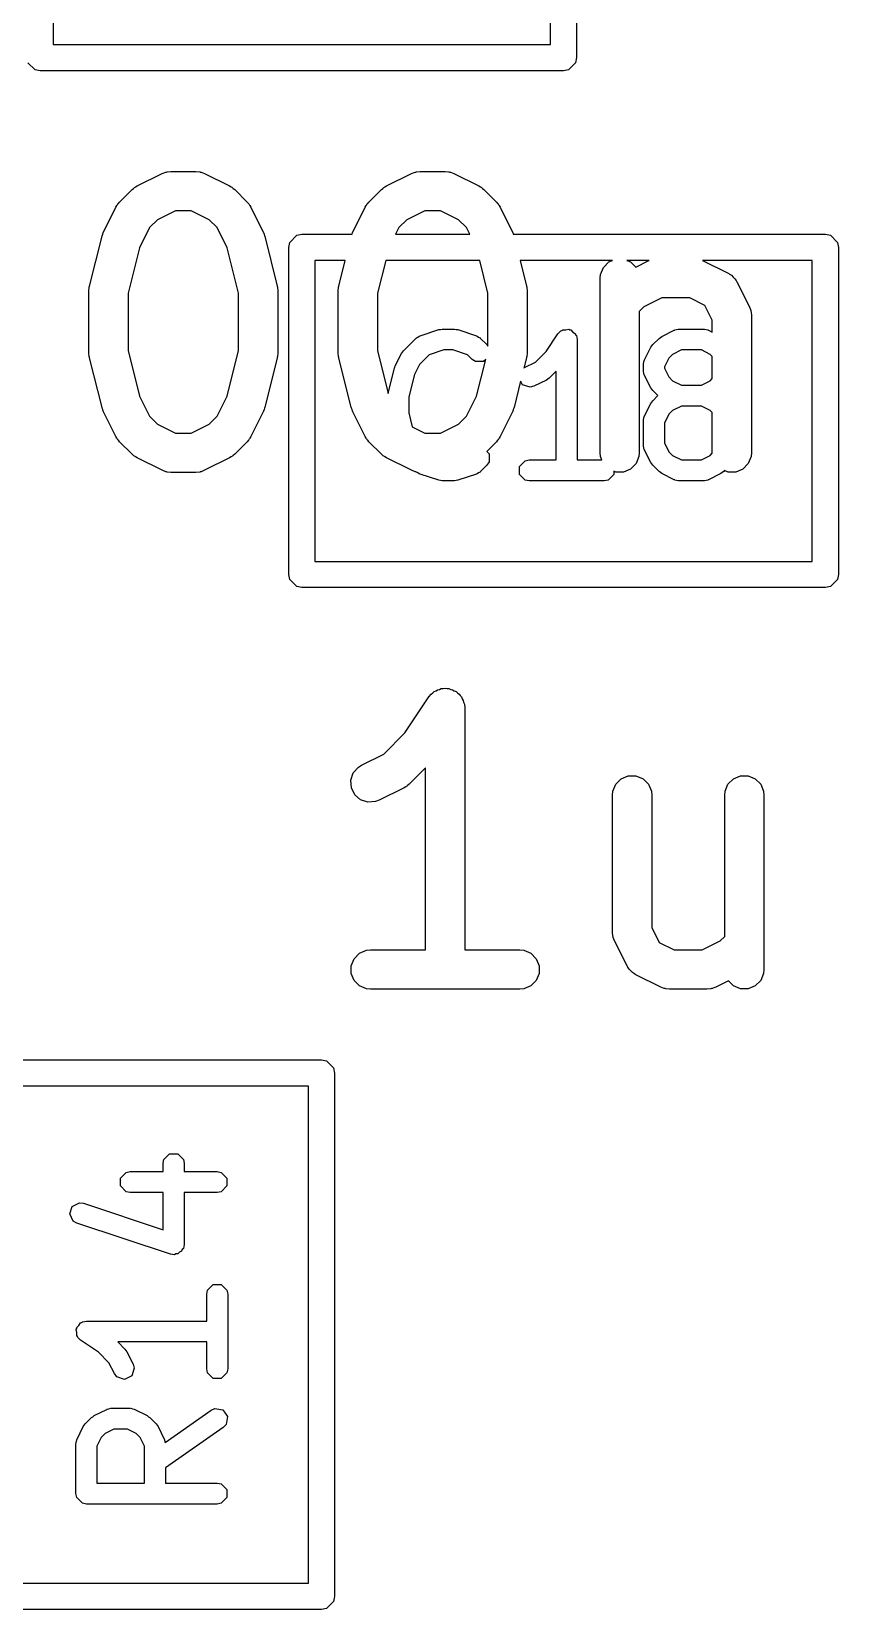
# Model space of a CAD drawing. Header units: inches. Extents: x 1.92 to 4.46, y -4.34 to -2.08.
# Drawn here: x 2.8727 to 2.9941, y -3.5465 to -3.3091 of the extents above; entities that cross this region are included whole.
import ezdxf

# ---------------------------------------------------------------- set-up
doc = ezdxf.new("R2010")
doc.units = ezdxf.units.IN
doc.header["$MEASUREMENT"] = 0
doc.layers.add('BLACK', color=250, linetype='CONTINUOUS')

msp = doc.modelspace()

# ---------------------------------------------------------------- linework, layer by layer
at = {"layer": 'BLACK', "linetype": 'CONTINUOUS'}
for p, q in [((2.87598, -3.29665), (2.87598, -3.31102)), ((2.95079, -3.31102), (2.95079, -3.29665)), ((2.95472, -3.29645), (2.95472, -3.31299)), ((2.87598, -3.31102), (2.95079, -3.31102)), ((2.87326, -3.31481), (2.8722, -3.31375)), ((2.95457, -3.31375), (2.95351, -3.31481)), ((2.95472, -3.31299), (2.95457, -3.31375)), ((2.87402, -3.31496), (2.87326, -3.31481)), ((2.95276, -3.31496), (2.87402, -3.31496)), ((2.95351, -3.31481), (2.95276, -3.31496)), ((2.88863, -3.3323), (2.89238, -3.33042)), ((2.89238, -3.33042), (2.89292, -3.33022)), ((2.89292, -3.33022), (2.89303, -3.33021)), ((2.89303, -3.33021), (2.89312, -3.33017)), ((2.89312, -3.33017), (2.8937, -3.33011)), ((2.8937, -3.33011), (2.89745, -3.33011)), ((2.89745, -3.33011), (2.89803, -3.33017)), ((2.89803, -3.33017), (2.89812, -3.33021)), ((2.89812, -3.33021), (2.89823, -3.33022)), ((2.89823, -3.33022), (2.89877, -3.33042)), ((2.89877, -3.33042), (2.90252, -3.3323)), ((2.92613, -3.3323), (2.92988, -3.33042)), ((2.92988, -3.33042), (2.93042, -3.33022)), ((2.93042, -3.33022), (2.93052, -3.33021)), ((2.93052, -3.33021), (2.93062, -3.33017)), ((2.93062, -3.33017), (2.9312, -3.33011)), ((2.9312, -3.33011), (2.93495, -3.33011)), ((2.93495, -3.33011), (2.93552, -3.33017)), ((2.93552, -3.33017), (2.93562, -3.33021)), ((2.93562, -3.33021), (2.93573, -3.33022)), ((2.93573, -3.33022), (2.93627, -3.33042)), ((2.93627, -3.33042), (2.94002, -3.3323)), ((2.88599, -3.33473), (2.88786, -3.33285)), ((2.88786, -3.33285), (2.88809, -3.33266)), ((2.88809, -3.33266), (2.88814, -3.33261)), ((2.88814, -3.33261), (2.88823, -3.33255)), ((2.88823, -3.33255), (2.88831, -3.33248)), ((2.88831, -3.33248), (2.88838, -3.33245)), ((2.88838, -3.33245), (2.88863, -3.3323)), ((2.90252, -3.3323), (2.90277, -3.33245)), ((2.90277, -3.33245), (2.90284, -3.33248)), ((2.90284, -3.33248), (2.90292, -3.33255)), ((2.90292, -3.33255), (2.90301, -3.33261)), ((2.90301, -3.33261), (2.90306, -3.33266)), ((2.90306, -3.33266), (2.90329, -3.33285)), ((2.90329, -3.33285), (2.90516, -3.33473)), ((2.92348, -3.33473), (2.92536, -3.33285)), ((2.92536, -3.33285), (2.92558, -3.33266)), ((2.92558, -3.33266), (2.92564, -3.33261)), ((2.92564, -3.33261), (2.92573, -3.33255)), ((2.92573, -3.33255), (2.92581, -3.33248)), ((2.92581, -3.33248), (2.92588, -3.33245)), ((2.92588, -3.33245), (2.92613, -3.3323)), ((2.94002, -3.3323), (2.94026, -3.33245)), ((2.94026, -3.33245), (2.94034, -3.33248)), ((2.94034, -3.33248), (2.94042, -3.33255)), ((2.94042, -3.33255), (2.94051, -3.33261)), ((2.94051, -3.33261), (2.94056, -3.33266)), ((2.94056, -3.33266), (2.94078, -3.33285)), ((2.94078, -3.33285), (2.94266, -3.33473)), ((2.88544, -3.33549), (2.88559, -3.33524)), ((2.88559, -3.33524), (2.88562, -3.33517)), ((2.88562, -3.33517), (2.88569, -3.33509)), ((2.88569, -3.33509), (2.88574, -3.335)), ((2.88574, -3.335), (2.8858, -3.33495)), ((2.8858, -3.33495), (2.88599, -3.33473)), ((2.90516, -3.33473), (2.90535, -3.33495)), ((2.90535, -3.33495), (2.90541, -3.335)), ((2.90541, -3.335), (2.90546, -3.33509)), ((2.90546, -3.33509), (2.90553, -3.33517)), ((2.90553, -3.33517), (2.90556, -3.33524)), ((2.90556, -3.33524), (2.90572, -3.33549)), ((2.92293, -3.33549), (2.92309, -3.33524)), ((2.92309, -3.33524), (2.92312, -3.33517)), ((2.92312, -3.33517), (2.92318, -3.33509)), ((2.92318, -3.33509), (2.92324, -3.335)), ((2.92324, -3.335), (2.9233, -3.33495)), ((2.9233, -3.33495), (2.92348, -3.33473)), ((2.94266, -3.33473), (2.94284, -3.33495)), ((2.94284, -3.33495), (2.9429, -3.335)), ((2.9429, -3.335), (2.94296, -3.33509)), ((2.94296, -3.33509), (2.94303, -3.33517)), ((2.94303, -3.33517), (2.94305, -3.33524)), ((2.94305, -3.33524), (2.94321, -3.33549)), ((2.88356, -3.33924), (2.88544, -3.33549)), ((2.8917, -3.33737), (2.8905, -3.33856)), ((2.8944, -3.33602), (2.8917, -3.33737)), ((2.89675, -3.33602), (2.8944, -3.33602)), ((2.89945, -3.33737), (2.89675, -3.33602)), ((2.90065, -3.33856), (2.89945, -3.33737)), ((2.90572, -3.33549), (2.90759, -3.33924)), ((2.92106, -3.33924), (2.92293, -3.33549)), ((2.9292, -3.33737), (2.928, -3.33856)), ((2.93189, -3.33602), (2.9292, -3.33737)), ((2.93425, -3.33602), (2.93189, -3.33602)), ((2.93695, -3.33737), (2.93425, -3.33602)), ((2.93814, -3.33856), (2.93695, -3.33737)), ((2.94321, -3.33549), (2.94509, -3.33924)), ((2.88146, -3.34735), (2.88334, -3.33985)), ((2.88334, -3.33985), (2.88335, -3.3398)), ((2.88335, -3.33978), (2.88345, -3.33954)), ((2.88335, -3.3398), (2.88335, -3.33978)), ((2.88345, -3.33954), (2.88353, -3.3393)), ((2.88353, -3.3393), (2.88354, -3.33928)), ((2.88354, -3.33928), (2.88356, -3.33924)), ((2.8905, -3.33856), (2.88899, -3.34159)), ((2.90216, -3.34159), (2.90065, -3.33856)), ((2.90759, -3.33924), (2.90761, -3.33928)), ((2.90761, -3.33928), (2.90762, -3.3393)), ((2.90762, -3.3393), (2.90771, -3.33954)), ((2.90771, -3.33954), (2.9078, -3.33978)), ((2.9078, -3.33978), (2.9078, -3.3398)), ((2.9078, -3.3398), (2.90781, -3.33985)), ((2.90781, -3.33985), (2.90969, -3.34735)), ((2.91157, -3.34078), (2.91263, -3.33972)), ((2.91263, -3.33972), (2.91339, -3.33957)), ((2.91339, -3.33957), (2.92093, -3.33957)), ((2.92093, -3.33957), (2.92094, -3.33954)), ((2.92094, -3.33954), (2.92103, -3.3393)), ((2.92103, -3.3393), (2.92104, -3.33928)), ((2.92104, -3.33928), (2.92106, -3.33924)), ((2.928, -3.33856), (2.9275, -3.33957)), ((2.9275, -3.33957), (2.93865, -3.33957)), ((2.93865, -3.33957), (2.93814, -3.33856)), ((2.94509, -3.33924), (2.9451, -3.33928)), ((2.9451, -3.33928), (2.94511, -3.3393)), ((2.94511, -3.3393), (2.9452, -3.33954)), ((2.9452, -3.33954), (2.94521, -3.33957)), ((2.94521, -3.33957), (2.99213, -3.33957)), ((2.99213, -3.33957), (2.99288, -3.33972)), ((2.99288, -3.33972), (2.99394, -3.34078)), ((2.88899, -3.34159), (2.88728, -3.34843)), ((2.90387, -3.34843), (2.90216, -3.34159)), ((2.91142, -3.34154), (2.91157, -3.34078)), ((2.91142, -3.39075), (2.91142, -3.34154)), ((2.99394, -3.34078), (2.99409, -3.34154)), ((2.99409, -3.34154), (2.99409, -3.39075)), ((2.91992, -3.3435), (2.91535, -3.3435)), ((2.91535, -3.3435), (2.91535, -3.38878)), ((2.91896, -3.34735), (2.91992, -3.3435)), ((2.92601, -3.3435), (2.92478, -3.34843)), ((2.94014, -3.3435), (2.92601, -3.3435)), ((2.94137, -3.34843), (2.94014, -3.3435)), ((2.94622, -3.3435), (2.94718, -3.34735)), ((2.9601, -3.3435), (2.94622, -3.3435)), ((2.9583, -3.34561), (2.95874, -3.34455)), ((2.95874, -3.34455), (2.95955, -3.34373)), ((2.95955, -3.34373), (2.9601, -3.3435)), ((2.96228, -3.3435), (2.96283, -3.34373)), ((2.96561, -3.3435), (2.96228, -3.3435)), ((2.96283, -3.34373), (2.9636, -3.3445)), ((2.9636, -3.3445), (2.9655, -3.34355)), ((2.9655, -3.34355), (2.96561, -3.3435)), ((2.97365, -3.3435), (2.97376, -3.34355)), ((2.99016, -3.3435), (2.97365, -3.3435)), ((2.97376, -3.34355), (2.97751, -3.34542)), ((2.99016, -3.38878), (2.99016, -3.3435)), ((2.95824, -3.34619), (2.9583, -3.34561)), ((2.95824, -3.37243), (2.95824, -3.34619)), ((2.97751, -3.34542), (2.97761, -3.34548)), ((2.97761, -3.34548), (2.97765, -3.3455)), ((2.97765, -3.3455), (2.97771, -3.34555)), ((2.97771, -3.34555), (2.978, -3.34573)), ((2.978, -3.34573), (2.97824, -3.34601)), ((2.97824, -3.34601), (2.97852, -3.34625)), ((2.97852, -3.34625), (2.97871, -3.34654)), ((2.97871, -3.34654), (2.97876, -3.3466)), ((2.97876, -3.3466), (2.97877, -3.34664)), ((2.97877, -3.34664), (2.97883, -3.34674)), ((2.97883, -3.34674), (2.98071, -3.35049)), ((2.88137, -3.34806), (2.88138, -3.34796)), ((2.88137, -3.35744), (2.88137, -3.34806)), ((2.88138, -3.34792), (2.88141, -3.3477)), ((2.88138, -3.34796), (2.88138, -3.34792)), ((2.88141, -3.3477), (2.88143, -3.34749)), ((2.88143, -3.34749), (2.88145, -3.34745)), ((2.88145, -3.34745), (2.88146, -3.34735)), ((2.88728, -3.34843), (2.88728, -3.35707)), ((2.90387, -3.35707), (2.90387, -3.34843)), ((2.90969, -3.34735), (2.9097, -3.34745)), ((2.9097, -3.34745), (2.90972, -3.34749)), ((2.90972, -3.34749), (2.90974, -3.3477)), ((2.90974, -3.3477), (2.90977, -3.34792)), ((2.90977, -3.34792), (2.90977, -3.34796)), ((2.90977, -3.34796), (2.90978, -3.34806)), ((2.90978, -3.34806), (2.90978, -3.35744)), ((2.91887, -3.34792), (2.9189, -3.3477)), ((2.91888, -3.34796), (2.91887, -3.34792)), ((2.91887, -3.34806), (2.91888, -3.34796)), ((2.91887, -3.35744), (2.91887, -3.34806)), ((2.9189, -3.3477), (2.91893, -3.34749)), ((2.91893, -3.34749), (2.91894, -3.34745)), ((2.91894, -3.34745), (2.91896, -3.34735)), ((2.92478, -3.34843), (2.92478, -3.35707)), ((2.94137, -3.35639), (2.94137, -3.34843)), ((2.94718, -3.34735), (2.9472, -3.34745)), ((2.9472, -3.34745), (2.94722, -3.34749)), ((2.94722, -3.34749), (2.94724, -3.3477)), ((2.94724, -3.3477), (2.94727, -3.34792)), ((2.94727, -3.34792), (2.94726, -3.34796)), ((2.94726, -3.34796), (2.94727, -3.34806)), ((2.94727, -3.34806), (2.94727, -3.35744)), ((2.96751, -3.34914), (2.96482, -3.35049)), ((2.97174, -3.34914), (2.96751, -3.34914)), ((2.97399, -3.35026), (2.97174, -3.34914)), ((2.96482, -3.35049), (2.96415, -3.35116)), ((2.96415, -3.35116), (2.96415, -3.37243)), ((2.97511, -3.35251), (2.97399, -3.35026)), ((2.98071, -3.35049), (2.98091, -3.35103)), ((2.98091, -3.35103), (2.98092, -3.35114)), ((2.98092, -3.35114), (2.98096, -3.35124)), ((2.98096, -3.35124), (2.98102, -3.35181)), ((2.98102, -3.35181), (2.98102, -3.37243)), ((2.93117, -3.35484), (2.93398, -3.35391)), ((2.93398, -3.35391), (2.93423, -3.35387)), ((2.93423, -3.35387), (2.93448, -3.35382)), ((2.93448, -3.35382), (2.93635, -3.35382)), ((2.93635, -3.35382), (2.9366, -3.35387)), ((2.9366, -3.35387), (2.93685, -3.35391)), ((2.93685, -3.35391), (2.93966, -3.35484)), ((2.95191, -3.35453), (2.95235, -3.35409)), ((2.95235, -3.35409), (2.95251, -3.35406)), ((2.95251, -3.35406), (2.95262, -3.35394)), ((2.95262, -3.35394), (2.95308, -3.35394)), ((2.95308, -3.35394), (2.95353, -3.35385)), ((2.95353, -3.35385), (2.95367, -3.35394)), ((2.95367, -3.35394), (2.95383, -3.35394)), ((2.95383, -3.35394), (2.95415, -3.35427)), ((2.95415, -3.35427), (2.95453, -3.35452)), ((2.96752, -3.35493), (2.96939, -3.35399)), ((2.96939, -3.35399), (2.96947, -3.35397)), ((2.96947, -3.35397), (2.96949, -3.35394)), ((2.96949, -3.35394), (2.96974, -3.3539)), ((2.96974, -3.3539), (2.96999, -3.35383)), ((2.96999, -3.35383), (2.97002, -3.35384)), ((2.97002, -3.35384), (2.9701, -3.35382)), ((2.9701, -3.35382), (2.97385, -3.35382)), ((2.97385, -3.35382), (2.97392, -3.35384)), ((2.97392, -3.35384), (2.97396, -3.35383)), ((2.97396, -3.35383), (2.9742, -3.3539)), ((2.9742, -3.3539), (2.97445, -3.35394)), ((2.97445, -3.35394), (2.97448, -3.35397)), ((2.97448, -3.35397), (2.97455, -3.35399)), ((2.97455, -3.35399), (2.97511, -3.35427)), ((2.97511, -3.35427), (2.97511, -3.35251)), ((2.92868, -3.3571), (2.93055, -3.35522)), ((2.93055, -3.35522), (2.93062, -3.35518)), ((2.93062, -3.35518), (2.93063, -3.35515)), ((2.93063, -3.35515), (2.93085, -3.35502)), ((2.93085, -3.35502), (2.93106, -3.35488)), ((2.93106, -3.35488), (2.9311, -3.35488)), ((2.9311, -3.35488), (2.93117, -3.35484)), ((2.93966, -3.35484), (2.93973, -3.35488)), ((2.93973, -3.35488), (2.93977, -3.35488)), ((2.93977, -3.35488), (2.93998, -3.35502)), ((2.93998, -3.35502), (2.9402, -3.35515)), ((2.9402, -3.35515), (2.94021, -3.35518)), ((2.94021, -3.35518), (2.94028, -3.35522)), ((2.94028, -3.35522), (2.94121, -3.35616)), ((2.94121, -3.35616), (2.94137, -3.35639)), ((2.95013, -3.35721), (2.95191, -3.35453)), ((2.95453, -3.35452), (2.95456, -3.35468)), ((2.95456, -3.35468), (2.95468, -3.3548)), ((2.95468, -3.3548), (2.9548, -3.3554)), ((2.9548, -3.3554), (2.9548, -3.37351)), ((2.96494, -3.35844), (2.96588, -3.35657)), ((2.96588, -3.35657), (2.96603, -3.35637)), ((2.96603, -3.35637), (2.96617, -3.35616)), ((2.96617, -3.35616), (2.96711, -3.35522)), ((2.96711, -3.35522), (2.96732, -3.35508)), ((2.96732, -3.35508), (2.96752, -3.35493)), ((2.88138, -3.35754), (2.88137, -3.35744)), ((2.88138, -3.35758), (2.88138, -3.35754)), ((2.88141, -3.35779), (2.88138, -3.35758)), ((2.88143, -3.35801), (2.88141, -3.35779)), ((2.88145, -3.35805), (2.88143, -3.35801)), ((2.88146, -3.35815), (2.88145, -3.35805)), ((2.88334, -3.36565), (2.88146, -3.35815)), ((2.88728, -3.35707), (2.88899, -3.3639)), ((2.90216, -3.3639), (2.90387, -3.35707)), ((2.90969, -3.35815), (2.90781, -3.36565)), ((2.9097, -3.35805), (2.90969, -3.35815)), ((2.90972, -3.35801), (2.9097, -3.35805)), ((2.90974, -3.35779), (2.90972, -3.35801)), ((2.90977, -3.35758), (2.90974, -3.35779)), ((2.90978, -3.35744), (2.90977, -3.35754)), ((2.90977, -3.35754), (2.90977, -3.35758)), ((2.91888, -3.35754), (2.91887, -3.35744)), ((2.91887, -3.35758), (2.91888, -3.35754)), ((2.9189, -3.35779), (2.91887, -3.35758)), ((2.91893, -3.35801), (2.9189, -3.35779)), ((2.91894, -3.35805), (2.91893, -3.35801)), ((2.91896, -3.35815), (2.91894, -3.35805)), ((2.92083, -3.36565), (2.91896, -3.35815)), ((2.92478, -3.35707), (2.92638, -3.36351)), ((2.92744, -3.35938), (2.92838, -3.35751)), ((2.92838, -3.35751), (2.92854, -3.35731)), ((2.92854, -3.35731), (2.92868, -3.3571)), ((2.93252, -3.35771), (2.93108, -3.35914)), ((2.93473, -3.35697), (2.93252, -3.35771)), ((2.9361, -3.35697), (2.93473, -3.35697)), ((2.93831, -3.35771), (2.9361, -3.35697)), ((2.93899, -3.35839), (2.93831, -3.35771)), ((2.9395, -3.35873), (2.93899, -3.35839)), ((2.9407, -3.35873), (2.9395, -3.35873)), ((2.93966, -3.3639), (2.94104, -3.3584)), ((2.94104, -3.3584), (2.9407, -3.35873)), ((2.94718, -3.35815), (2.9468, -3.35969)), ((2.9469, -3.35962), (2.94854, -3.35879)), ((2.9472, -3.35805), (2.94718, -3.35815)), ((2.94722, -3.35801), (2.9472, -3.35805)), ((2.94724, -3.35779), (2.94722, -3.35801)), ((2.94727, -3.35758), (2.94724, -3.35779)), ((2.94727, -3.35744), (2.94726, -3.35754)), ((2.94726, -3.35754), (2.94727, -3.35758)), ((2.94854, -3.35879), (2.95013, -3.35721)), ((2.96477, -3.35915), (2.96479, -3.35907)), ((2.96478, -3.35904), (2.96484, -3.35879)), ((2.96479, -3.35907), (2.96478, -3.35904)), ((2.96484, -3.35879), (2.96489, -3.35855)), ((2.96489, -3.35855), (2.96492, -3.35852)), ((2.96492, -3.35852), (2.96494, -3.35844)), ((2.96858, -3.35821), (2.96792, -3.35952)), ((2.96916, -3.35763), (2.96858, -3.35821)), ((2.97047, -3.35697), (2.96916, -3.35763)), ((2.97348, -3.35697), (2.97047, -3.35697)), ((2.97479, -3.35763), (2.97348, -3.35697)), ((2.97511, -3.35795), (2.97479, -3.35763)), ((2.97511, -3.36128), (2.97511, -3.35795)), ((2.92639, -3.36345), (2.92732, -3.3597)), ((2.92732, -3.3597), (2.9274, -3.35955)), ((2.9274, -3.35955), (2.92744, -3.35938)), ((2.93034, -3.36064), (2.92949, -3.36403)), ((2.93108, -3.35914), (2.93034, -3.36064)), ((2.9468, -3.35969), (2.9469, -3.35962)), ((2.95038, -3.36134), (2.95018, -3.3615)), ((2.95059, -3.3612), (2.95038, -3.36134)), ((2.95165, -3.36014), (2.95059, -3.3612)), ((2.95165, -3.37351), (2.95165, -3.36014)), ((2.96477, -3.36009), (2.96477, -3.35915)), ((2.96479, -3.36016), (2.96477, -3.36009)), ((2.96478, -3.3602), (2.96479, -3.36016)), ((2.96484, -3.36044), (2.96478, -3.3602)), ((2.96489, -3.36069), (2.96484, -3.36044)), ((2.96492, -3.36071), (2.96489, -3.36069)), ((2.96494, -3.36079), (2.96492, -3.36071)), ((2.96588, -3.36267), (2.96494, -3.36079)), ((2.96792, -3.35952), (2.96792, -3.35971)), ((2.96792, -3.35971), (2.96858, -3.36103)), ((2.96858, -3.36103), (2.96916, -3.3616)), ((2.97479, -3.3616), (2.97511, -3.36128)), ((2.92638, -3.36351), (2.92639, -3.36345)), ((2.9463, -3.36168), (2.94531, -3.36565)), ((2.94657, -3.36221), (2.9463, -3.36168)), ((2.94771, -3.36259), (2.94657, -3.36221)), ((2.9483, -3.36243), (2.94771, -3.36259)), ((2.95018, -3.3615), (2.9483, -3.36243)), ((2.96603, -3.36286), (2.96588, -3.36267)), ((2.96617, -3.36307), (2.96603, -3.36286)), ((2.96693, -3.36384), (2.96617, -3.36307)), ((2.96916, -3.3616), (2.97047, -3.36226)), ((2.97047, -3.36226), (2.97348, -3.36226)), ((2.97348, -3.36226), (2.97479, -3.3616)), ((2.88335, -3.36569), (2.88334, -3.36565)), ((2.88335, -3.36571), (2.88335, -3.36569)), ((2.88345, -3.36595), (2.88335, -3.36571)), ((2.88353, -3.3662), (2.88345, -3.36595)), ((2.88354, -3.36621), (2.88353, -3.3662)), ((2.88899, -3.3639), (2.8905, -3.36694)), ((2.90065, -3.36694), (2.90216, -3.3639)), ((2.90762, -3.3662), (2.90761, -3.36621)), ((2.90771, -3.36595), (2.90762, -3.3662)), ((2.9078, -3.36571), (2.90771, -3.36595)), ((2.90781, -3.36565), (2.9078, -3.36569)), ((2.9078, -3.36569), (2.9078, -3.36571)), ((2.92085, -3.36569), (2.92083, -3.36565)), ((2.92085, -3.36571), (2.92085, -3.36569)), ((2.92094, -3.36595), (2.92085, -3.36571)), ((2.92103, -3.3662), (2.92094, -3.36595)), ((2.92104, -3.36621), (2.92103, -3.3662)), ((2.92949, -3.36403), (2.92949, -3.36645)), ((2.93814, -3.36694), (2.93966, -3.3639)), ((2.94511, -3.3662), (2.9451, -3.36621)), ((2.9452, -3.36595), (2.94511, -3.3662)), ((2.94529, -3.36571), (2.9452, -3.36595)), ((2.94531, -3.36565), (2.94529, -3.36569)), ((2.94529, -3.36569), (2.94529, -3.36571)), ((2.96494, -3.36688), (2.96588, -3.36501)), ((2.96588, -3.36501), (2.96603, -3.36481)), ((2.96603, -3.36481), (2.96617, -3.3646)), ((2.96617, -3.3646), (2.96693, -3.36384)), ((2.96916, -3.36607), (2.96858, -3.36664)), ((2.97047, -3.36541), (2.96916, -3.36607)), ((2.97348, -3.36541), (2.97047, -3.36541)), ((2.97479, -3.36607), (2.97348, -3.36541)), ((2.97511, -3.36639), (2.97479, -3.36607)), ((2.88356, -3.36626), (2.88354, -3.36621)), ((2.88544, -3.37), (2.88356, -3.36626)), ((2.8905, -3.36694), (2.8917, -3.36813)), ((2.8917, -3.36813), (2.8944, -3.36948)), ((2.89675, -3.36948), (2.89945, -3.36813)), ((2.89945, -3.36813), (2.90065, -3.36694)), ((2.90759, -3.36626), (2.90572, -3.37)), ((2.90761, -3.36621), (2.90759, -3.36626)), ((2.92106, -3.36626), (2.92104, -3.36621)), ((2.92293, -3.37), (2.92106, -3.36626)), ((2.92949, -3.36645), (2.93001, -3.36854)), ((2.93001, -3.36854), (2.93189, -3.36948)), ((2.93425, -3.36948), (2.93695, -3.36813)), ((2.93695, -3.36813), (2.93814, -3.36694)), ((2.94509, -3.36626), (2.94321, -3.37)), ((2.9451, -3.36621), (2.94509, -3.36626)), ((2.96477, -3.36759), (2.96479, -3.36751)), ((2.96477, -3.37134), (2.96477, -3.36759)), ((2.96478, -3.36747), (2.96484, -3.36723)), ((2.96479, -3.36751), (2.96478, -3.36747)), ((2.96484, -3.36723), (2.96489, -3.36698)), ((2.96489, -3.36698), (2.96492, -3.36696)), ((2.96492, -3.36696), (2.96494, -3.36688)), ((2.96858, -3.36664), (2.96792, -3.36796)), ((2.96792, -3.36796), (2.96792, -3.37096)), ((2.97511, -3.37243), (2.97511, -3.36639)), ((2.88559, -3.37025), (2.88544, -3.37)), ((2.88562, -3.37032), (2.88559, -3.37025)), ((2.88569, -3.37041), (2.88562, -3.37032)), ((2.88574, -3.37049), (2.88569, -3.37041)), ((2.8858, -3.37055), (2.88574, -3.37049)), ((2.88599, -3.37077), (2.8858, -3.37055)), ((2.88786, -3.37265), (2.88599, -3.37077)), ((2.8944, -3.36948), (2.89675, -3.36948)), ((2.90516, -3.37077), (2.90329, -3.37265)), ((2.90535, -3.37055), (2.90516, -3.37077)), ((2.90541, -3.37049), (2.90535, -3.37055)), ((2.90546, -3.37041), (2.90541, -3.37049)), ((2.90553, -3.37032), (2.90546, -3.37041)), ((2.90556, -3.37025), (2.90553, -3.37032)), ((2.90572, -3.37), (2.90556, -3.37025)), ((2.92309, -3.37025), (2.92293, -3.37)), ((2.92312, -3.37032), (2.92309, -3.37025)), ((2.92318, -3.37041), (2.92312, -3.37032)), ((2.92324, -3.37049), (2.92318, -3.37041)), ((2.9233, -3.37055), (2.92324, -3.37049)), ((2.92348, -3.37077), (2.9233, -3.37055)), ((2.92536, -3.37265), (2.92348, -3.37077)), ((2.93189, -3.36948), (2.93425, -3.36948)), ((2.94266, -3.37077), (2.94119, -3.37224)), ((2.94284, -3.37055), (2.94266, -3.37077)), ((2.9429, -3.37049), (2.94284, -3.37055)), ((2.94296, -3.37041), (2.9429, -3.37049)), ((2.94303, -3.37032), (2.94296, -3.37041)), ((2.94305, -3.37025), (2.94303, -3.37032)), ((2.94321, -3.37), (2.94305, -3.37025)), ((2.88809, -3.37283), (2.88786, -3.37265)), ((2.88814, -3.37289), (2.88809, -3.37283)), ((2.88823, -3.37295), (2.88814, -3.37289)), ((2.88831, -3.37301), (2.88823, -3.37295)), ((2.88838, -3.37304), (2.88831, -3.37301)), ((2.88863, -3.3732), (2.88838, -3.37304)), ((2.89238, -3.37507), (2.88863, -3.3732)), ((2.90252, -3.3732), (2.89877, -3.37507)), ((2.90277, -3.37304), (2.90252, -3.3732)), ((2.90284, -3.37301), (2.90277, -3.37304)), ((2.90292, -3.37295), (2.90284, -3.37301)), ((2.90301, -3.37289), (2.90292, -3.37295)), ((2.90306, -3.37283), (2.90301, -3.37289)), ((2.90329, -3.37265), (2.90306, -3.37283)), ((2.92558, -3.37283), (2.92536, -3.37265)), ((2.92564, -3.37289), (2.92558, -3.37283)), ((2.92573, -3.37295), (2.92564, -3.37289)), ((2.92581, -3.37301), (2.92573, -3.37295)), ((2.92588, -3.37304), (2.92581, -3.37301)), ((2.92613, -3.3732), (2.92588, -3.37304)), ((2.92988, -3.37507), (2.92613, -3.3732)), ((2.94119, -3.37224), (2.94156, -3.37261)), ((2.94156, -3.37261), (2.94156, -3.37381)), ((2.9583, -3.37301), (2.95824, -3.37243)), ((2.9585, -3.37351), (2.9583, -3.37301)), ((2.96409, -3.37301), (2.96365, -3.37407)), ((2.96415, -3.37243), (2.96409, -3.37301)), ((2.96479, -3.37141), (2.96477, -3.37134)), ((2.96478, -3.37145), (2.96479, -3.37141)), ((2.96484, -3.37169), (2.96478, -3.37145)), ((2.96489, -3.37194), (2.96484, -3.37169)), ((2.96492, -3.37196), (2.96489, -3.37194)), ((2.96494, -3.37204), (2.96492, -3.37196)), ((2.96588, -3.37391), (2.96494, -3.37204)), ((2.96792, -3.37096), (2.96858, -3.37228)), ((2.96858, -3.37228), (2.96916, -3.37285)), ((2.96916, -3.37285), (2.97047, -3.37351)), ((2.97348, -3.37351), (2.97479, -3.37285)), ((2.97479, -3.37285), (2.97512, -3.37252)), ((2.97512, -3.37252), (2.97511, -3.37243)), ((2.98096, -3.37301), (2.98052, -3.37407)), ((2.98102, -3.37243), (2.98096, -3.37301)), ((2.89292, -3.37528), (2.89238, -3.37507)), ((2.89303, -3.37529), (2.89292, -3.37528)), ((2.89312, -3.37533), (2.89303, -3.37529)), ((2.8937, -3.37539), (2.89312, -3.37533)), ((2.89745, -3.37539), (2.8937, -3.37539)), ((2.89803, -3.37533), (2.89745, -3.37539)), ((2.89812, -3.37529), (2.89803, -3.37533)), ((2.89823, -3.37528), (2.89812, -3.37529)), ((2.89877, -3.37507), (2.89823, -3.37528)), ((2.93042, -3.37528), (2.92988, -3.37507)), ((2.93052, -3.37529), (2.93042, -3.37528)), ((2.93062, -3.37533), (2.93052, -3.37529)), ((2.93063, -3.37533), (2.93062, -3.37533)), ((2.93063, -3.37534), (2.93063, -3.37533)), ((2.93085, -3.37546), (2.93063, -3.37534)), ((2.93106, -3.3756), (2.93085, -3.37546)), ((2.9311, -3.3756), (2.93106, -3.3756)), ((2.93117, -3.37564), (2.9311, -3.3756)), ((2.93398, -3.37658), (2.93117, -3.37564)), ((2.93966, -3.37564), (2.93685, -3.37658)), ((2.93973, -3.3756), (2.93966, -3.37564)), ((2.93977, -3.3756), (2.93973, -3.3756)), ((2.93998, -3.37546), (2.93977, -3.3756)), ((2.9402, -3.37534), (2.93998, -3.37546)), ((2.94021, -3.3753), (2.9402, -3.37534)), ((2.94028, -3.37526), (2.94021, -3.3753)), ((2.94121, -3.37432), (2.94028, -3.37526)), ((2.94156, -3.37381), (2.94121, -3.37432)), ((2.94615, -3.37448), (2.947, -3.37363)), ((2.94615, -3.37569), (2.94615, -3.37448)), ((2.947, -3.37654), (2.94615, -3.37569)), ((2.947, -3.37363), (2.9476, -3.37351)), ((2.9476, -3.37351), (2.95165, -3.37351)), ((2.9548, -3.37351), (2.9585, -3.37351)), ((2.9603, -3.37569), (2.95945, -3.37654)), ((2.96062, -3.37533), (2.9603, -3.3752)), ((2.9603, -3.3752), (2.9603, -3.37569)), ((2.96177, -3.37533), (2.96062, -3.37533)), ((2.96283, -3.37489), (2.96177, -3.37533)), ((2.96365, -3.37407), (2.96283, -3.37489)), ((2.96603, -3.37411), (2.96588, -3.37391)), ((2.96617, -3.37432), (2.96603, -3.37411)), ((2.96711, -3.37526), (2.96617, -3.37432)), ((2.96732, -3.3754), (2.96711, -3.37526)), ((2.96752, -3.37556), (2.96732, -3.3754)), ((2.96939, -3.37649), (2.96752, -3.37556)), ((2.97047, -3.37351), (2.97348, -3.37351)), ((2.97643, -3.37556), (2.97455, -3.37649)), ((2.97663, -3.3754), (2.97643, -3.37556)), ((2.97684, -3.37526), (2.97663, -3.3754)), ((2.97698, -3.37512), (2.97684, -3.37526)), ((2.97749, -3.37533), (2.97698, -3.37512)), ((2.97864, -3.37533), (2.97749, -3.37533)), ((2.97971, -3.37489), (2.97864, -3.37533)), ((2.98052, -3.37407), (2.97971, -3.37489)), ((2.93423, -3.37661), (2.93398, -3.37658)), ((2.93448, -3.37666), (2.93423, -3.37661)), ((2.93635, -3.37666), (2.93448, -3.37666)), ((2.9366, -3.37661), (2.93635, -3.37666)), ((2.93685, -3.37658), (2.9366, -3.37661)), ((2.9476, -3.37666), (2.947, -3.37654)), ((2.95885, -3.37666), (2.9476, -3.37666)), ((2.95945, -3.37654), (2.95885, -3.37666)), ((2.96947, -3.37651), (2.96939, -3.37649)), ((2.96949, -3.37654), (2.96947, -3.37651)), ((2.96974, -3.37659), (2.96949, -3.37654)), ((2.96999, -3.37666), (2.96974, -3.37659)), ((2.97002, -3.37664), (2.96999, -3.37666)), ((2.9701, -3.37666), (2.97002, -3.37664)), ((2.97385, -3.37666), (2.9701, -3.37666)), ((2.97392, -3.37664), (2.97385, -3.37666)), ((2.97396, -3.37666), (2.97392, -3.37664)), ((2.9742, -3.37659), (2.97396, -3.37666)), ((2.97445, -3.37654), (2.9742, -3.37659)), ((2.97448, -3.37651), (2.97445, -3.37654)), ((2.97455, -3.37649), (2.97448, -3.37651)), ((2.91535, -3.38878), (2.99016, -3.38878)), ((2.91157, -3.3915), (2.91142, -3.39075)), ((2.91263, -3.39257), (2.91157, -3.3915)), ((2.99394, -3.3915), (2.99288, -3.39257)), ((2.99409, -3.39075), (2.99394, -3.3915)), ((2.91339, -3.39272), (2.91263, -3.39257)), ((2.99213, -3.39272), (2.91339, -3.39272)), ((2.99288, -3.39257), (2.99213, -3.39272)), ((2.93249, -3.40918), (2.93286, -3.40873)), ((2.93286, -3.40873), (2.9331, -3.40857)), ((2.9331, -3.40857), (2.93331, -3.40836)), ((2.93331, -3.40836), (2.93357, -3.40825)), ((2.93357, -3.40825), (2.93381, -3.40809)), ((2.93381, -3.40809), (2.9341, -3.40804)), ((2.9341, -3.40804), (2.93437, -3.40792)), ((2.93437, -3.40792), (2.93466, -3.40792)), ((2.93466, -3.40792), (2.93494, -3.40787)), ((2.93494, -3.40787), (2.93523, -3.40792)), ((2.93523, -3.40792), (2.93552, -3.40792)), ((2.93552, -3.40792), (2.93579, -3.40803)), ((2.93579, -3.40803), (2.93607, -3.40809)), ((2.93607, -3.40809), (2.93632, -3.40825)), ((2.93632, -3.40825), (2.93659, -3.40836)), ((2.93659, -3.40836), (2.93679, -3.40857)), ((2.93679, -3.40857), (2.93703, -3.40873)), ((2.93703, -3.40873), (2.93719, -3.40897)), ((2.9289, -3.41456), (2.93249, -3.40918)), ((2.93249, -3.40918), (2.93249, -3.40918)), ((2.93249, -3.40918), (2.93249, -3.40918)), ((2.93249, -3.40918), (2.93249, -3.40918)), ((2.93719, -3.40897), (2.9374, -3.40918)), ((2.9374, -3.40918), (2.93751, -3.40945)), ((2.93751, -3.40945), (2.93767, -3.40969)), ((2.93767, -3.40969), (2.93773, -3.40997)), ((2.93773, -3.40997), (2.93784, -3.41024)), ((2.93784, -3.41024), (2.9379, -3.41081)), ((2.9379, -3.41081), (2.9379, -3.41082)), ((2.9379, -3.41082), (2.9379, -3.41082)), ((2.9379, -3.41082), (2.9379, -3.41082)), ((2.9379, -3.41082), (2.9379, -3.44724)), ((2.9257, -3.41777), (2.9289, -3.41456)), ((2.92238, -3.41943), (2.9257, -3.41777)), ((2.92077, -3.4217), (2.92113, -3.42061)), ((2.92113, -3.42061), (2.92189, -3.41974)), ((2.92189, -3.41974), (2.92238, -3.41943)), ((2.93199, -3.41982), (2.92953, -3.42228)), ((2.93199, -3.44724), (2.93199, -3.41982)), ((2.92085, -3.42285), (2.92077, -3.4217)), ((2.92136, -3.42388), (2.92085, -3.42285)), ((2.92877, -3.42283), (2.92502, -3.42471)), ((2.92902, -3.42268), (2.92877, -3.42283)), ((2.92909, -3.42265), (2.92902, -3.42268)), ((2.92917, -3.42258), (2.92909, -3.42265)), ((2.92926, -3.42253), (2.92917, -3.42258)), ((2.92931, -3.42247), (2.92926, -3.42253)), ((2.92953, -3.42228), (2.92931, -3.42247)), ((2.96017, -3.42337), (2.96061, -3.4223)), ((2.96061, -3.4223), (2.96143, -3.42149)), ((2.96143, -3.42149), (2.96249, -3.42105)), ((2.96249, -3.42105), (2.96364, -3.42105)), ((2.96364, -3.42105), (2.96471, -3.42149)), ((2.96471, -3.42149), (2.96552, -3.4223)), ((2.96552, -3.4223), (2.96596, -3.42337)), ((2.97704, -3.42337), (2.97748, -3.4223)), ((2.97748, -3.4223), (2.9783, -3.42149)), ((2.9783, -3.42149), (2.97936, -3.42105)), ((2.97936, -3.42105), (2.98052, -3.42105)), ((2.98052, -3.42105), (2.98158, -3.42149)), ((2.98158, -3.42149), (2.9824, -3.4223)), ((2.9824, -3.4223), (2.98284, -3.42337)), ((2.92223, -3.42463), (2.92136, -3.42388)), ((2.92333, -3.425), (2.92223, -3.42463)), ((2.92448, -3.42492), (2.92333, -3.425)), ((2.92502, -3.42471), (2.92448, -3.42492)), ((2.96011, -3.42394), (2.96017, -3.42337)), ((2.96011, -3.44457), (2.96011, -3.42394)), ((2.96596, -3.42337), (2.96602, -3.42394)), ((2.96602, -3.42394), (2.96602, -3.44387)), ((2.97699, -3.42394), (2.97704, -3.42337)), ((2.97699, -3.44522), (2.97699, -3.42394)), ((2.98284, -3.42337), (2.98289, -3.42394)), ((2.98289, -3.42394), (2.98289, -3.45019)), ((2.96602, -3.44387), (2.96714, -3.44611)), ((2.96017, -3.44514), (2.96011, -3.44457)), ((2.96021, -3.44524), (2.96017, -3.44514)), ((2.96022, -3.44535), (2.96021, -3.44524)), ((2.96043, -3.44589), (2.96022, -3.44535)), ((2.9623, -3.44964), (2.96043, -3.44589)), ((2.96714, -3.44611), (2.96939, -3.44724)), ((2.97362, -3.44724), (2.97632, -3.44589)), ((2.97632, -3.44589), (2.97699, -3.44522)), ((2.9208, -3.44961), (2.92124, -3.44855)), ((2.92124, -3.44855), (2.92206, -3.44773)), ((2.92206, -3.44773), (2.92312, -3.44729)), ((2.92312, -3.44729), (2.9237, -3.44724)), ((2.9237, -3.44724), (2.93199, -3.44724)), ((2.9379, -3.44724), (2.94619, -3.44724)), ((2.94619, -3.44724), (2.94677, -3.44729)), ((2.94677, -3.44729), (2.94783, -3.44773)), ((2.94783, -3.44773), (2.94865, -3.44855)), ((2.94865, -3.44855), (2.94909, -3.44961)), ((2.96939, -3.44724), (2.97362, -3.44724)), ((2.9208, -3.45077), (2.9208, -3.44961)), ((2.92124, -3.45183), (2.9208, -3.45077)), ((2.94909, -3.45077), (2.94865, -3.45183)), ((2.94909, -3.44961), (2.94909, -3.45077)), ((2.96236, -3.44973), (2.9623, -3.44964)), ((2.96238, -3.44978), (2.96236, -3.44973)), ((2.96243, -3.44983), (2.96238, -3.44978)), ((2.96261, -3.45013), (2.96243, -3.44983)), ((2.96289, -3.45037), (2.96261, -3.45013)), ((2.96313, -3.45065), (2.96289, -3.45037)), ((2.96342, -3.45083), (2.96313, -3.45065)), ((2.96348, -3.45088), (2.96342, -3.45083)), ((2.96352, -3.4509), (2.96348, -3.45088)), ((2.96362, -3.45096), (2.96352, -3.4509)), ((2.96737, -3.45283), (2.96362, -3.45096)), ((2.98284, -3.45077), (2.9824, -3.45183)), ((2.98289, -3.45019), (2.98284, -3.45077)), ((2.92206, -3.45264), (2.92124, -3.45183)), ((2.92312, -3.45309), (2.92206, -3.45264)), ((2.9237, -3.45314), (2.92312, -3.45309)), ((2.94619, -3.45314), (2.9237, -3.45314)), ((2.94677, -3.45309), (2.94619, -3.45314)), ((2.94783, -3.45264), (2.94677, -3.45309)), ((2.94865, -3.45183), (2.94783, -3.45264)), ((2.96791, -3.45304), (2.96737, -3.45283)), ((2.96802, -3.45305), (2.96791, -3.45304)), ((2.96812, -3.45309), (2.96802, -3.45305)), ((2.96869, -3.45314), (2.96812, -3.45309)), ((2.97432, -3.45314), (2.96869, -3.45314)), ((2.97489, -3.45309), (2.97432, -3.45314)), ((2.97499, -3.45305), (2.97489, -3.45309)), ((2.9751, -3.45304), (2.97499, -3.45305)), ((2.97564, -3.45283), (2.9751, -3.45304)), ((2.97754, -3.45188), (2.97564, -3.45283)), ((2.9783, -3.45264), (2.97754, -3.45188)), ((2.97936, -3.45309), (2.9783, -3.45264)), ((2.98052, -3.45309), (2.97936, -3.45309)), ((2.98158, -3.45264), (2.98052, -3.45309)), ((2.9824, -3.45183), (2.98158, -3.45264)), ((2.86713, -3.46378), (2.91634, -3.46378)), ((2.91634, -3.46378), (2.91709, -3.46393)), ((2.91709, -3.46393), (2.91816, -3.46499)), ((2.91816, -3.46499), (2.91831, -3.46575)), ((2.91831, -3.46575), (2.91831, -3.54449)), ((2.91437, -3.46772), (2.86909, -3.46772)), ((2.91437, -3.54252), (2.91437, -3.46772)), ((2.89254, -3.47934), (2.89266, -3.47874)), ((2.89254, -3.48058), (2.89254, -3.47934)), ((2.89266, -3.47874), (2.89351, -3.47789)), ((2.89351, -3.47789), (2.89472, -3.47789)), ((2.89472, -3.47789), (2.89557, -3.47874)), ((2.89557, -3.47874), (2.89569, -3.47934)), ((2.89569, -3.47934), (2.89569, -3.48058)), ((2.8861, -3.48155), (2.88695, -3.4807)), ((2.8861, -3.48275), (2.8861, -3.48155)), ((2.88695, -3.4807), (2.88755, -3.48058)), ((2.88755, -3.48058), (2.89254, -3.48058)), ((2.89569, -3.48058), (2.90068, -3.48058)), ((2.90068, -3.48058), (2.90128, -3.4807)), ((2.90128, -3.4807), (2.90213, -3.48155)), ((2.90213, -3.48155), (2.90213, -3.48275)), ((2.88695, -3.48361), (2.8861, -3.48275)), ((2.88755, -3.48373), (2.88695, -3.48361)), ((2.89254, -3.48373), (2.88755, -3.48373)), ((2.89254, -3.48934), (2.89254, -3.48373)), ((2.90068, -3.48373), (2.89569, -3.48373)), ((2.89569, -3.48373), (2.89569, -3.49153)), ((2.90128, -3.48361), (2.90068, -3.48373)), ((2.90213, -3.48275), (2.90128, -3.48361)), ((2.87848, -3.48695), (2.87886, -3.48581)), ((2.87902, -3.48803), (2.87848, -3.48695)), ((2.87886, -3.48581), (2.87994, -3.48527)), ((2.87994, -3.48527), (2.88055, -3.48535)), ((2.88055, -3.48535), (2.89254, -3.48934)), ((2.87955, -3.48833), (2.87902, -3.48803)), ((2.89362, -3.49302), (2.87955, -3.48833)), ((2.89569, -3.49153), (2.89557, -3.49213)), ((2.89423, -3.4931), (2.89362, -3.49302)), ((2.89446, -3.49298), (2.89423, -3.4931)), ((2.89472, -3.49298), (2.89446, -3.49298)), ((2.89498, -3.49272), (2.89472, -3.49298)), ((2.8953, -3.49256), (2.89498, -3.49272)), ((2.89539, -3.49231), (2.8953, -3.49256)), ((2.89557, -3.49213), (2.89539, -3.49231)), ((2.8991, -3.49903), (2.89922, -3.49842)), ((2.8991, -3.50307), (2.8991, -3.49903)), ((2.89922, -3.49842), (2.90007, -3.49757)), ((2.90007, -3.49757), (2.90128, -3.49757)), ((2.90128, -3.49757), (2.90213, -3.49842)), ((2.90213, -3.49842), (2.90225, -3.49903)), ((2.90225, -3.49903), (2.90225, -3.51027)), ((2.87954, -3.50405), (2.87986, -3.50372)), ((2.87986, -3.50372), (2.88011, -3.50334)), ((2.88011, -3.50334), (2.88027, -3.50331)), ((2.88027, -3.50331), (2.88039, -3.50319)), ((2.88039, -3.50319), (2.88099, -3.50307)), ((2.88099, -3.50307), (2.8991, -3.50307)), ((2.87945, -3.50434), (2.87954, -3.50421)), ((2.87954, -3.50479), (2.87945, -3.50434)), ((2.87954, -3.50421), (2.87954, -3.50405)), ((2.87954, -3.50525), (2.87954, -3.50479)), ((2.87965, -3.50537), (2.87954, -3.50525)), ((2.87968, -3.50553), (2.87965, -3.50537)), ((2.88012, -3.50596), (2.87968, -3.50553)), ((2.8828, -3.50775), (2.88012, -3.50596)), ((2.8991, -3.50622), (2.88573, -3.50622)), ((2.88573, -3.50622), (2.88679, -3.50729)), ((2.8991, -3.51027), (2.8991, -3.50622)), ((2.88438, -3.50933), (2.8828, -3.50775)), ((2.88679, -3.50729), (2.88693, -3.5075)), ((2.88693, -3.5075), (2.88709, -3.50769)), ((2.88709, -3.50769), (2.88802, -3.50957)), ((2.88521, -3.51098), (2.88438, -3.50933)), ((2.88558, -3.51146), (2.88521, -3.51098)), ((2.88819, -3.51016), (2.8878, -3.51131)), ((2.88802, -3.50957), (2.88819, -3.51016)), ((2.89922, -3.51088), (2.8991, -3.51027)), ((2.90007, -3.51173), (2.89922, -3.51088)), ((2.90213, -3.51088), (2.90128, -3.51173)), ((2.90225, -3.51027), (2.90213, -3.51088)), ((2.88673, -3.51184), (2.88558, -3.51146)), ((2.8878, -3.51131), (2.88673, -3.51184)), ((2.90128, -3.51173), (2.90007, -3.51173)), ((2.88081, -3.51853), (2.88175, -3.5176)), ((2.88175, -3.5176), (2.88196, -3.51746)), ((2.88196, -3.51746), (2.88216, -3.5173)), ((2.88216, -3.5173), (2.88404, -3.51636)), ((2.88404, -3.51636), (2.88411, -3.51634)), ((2.88411, -3.51634), (2.88414, -3.51632)), ((2.88414, -3.51632), (2.88438, -3.51627)), ((2.88438, -3.51627), (2.88463, -3.5162)), ((2.88463, -3.5162), (2.88466, -3.51621)), ((2.88466, -3.51621), (2.88474, -3.5162)), ((2.88474, -3.5162), (2.88755, -3.5162)), ((2.88755, -3.5162), (2.88763, -3.51621)), ((2.88763, -3.51621), (2.88766, -3.5162)), ((2.88766, -3.5162), (2.88791, -3.51627)), ((2.88791, -3.51627), (2.88815, -3.51632)), ((2.88815, -3.51632), (2.88818, -3.51634)), ((2.88818, -3.51634), (2.88826, -3.51636)), ((2.88826, -3.51636), (2.89013, -3.5173)), ((2.89013, -3.5173), (2.89033, -3.51746)), ((2.89033, -3.51746), (2.89054, -3.5176)), ((2.89054, -3.5176), (2.89148, -3.51853)), ((2.89285, -3.52133), (2.89977, -3.51648)), ((2.89977, -3.51648), (2.90033, -3.51624)), ((2.90033, -3.51624), (2.90152, -3.51644)), ((2.90152, -3.51644), (2.90221, -3.51743)), ((2.90221, -3.51743), (2.902, -3.51862)), ((2.87958, -3.52082), (2.88052, -3.51894)), ((2.88052, -3.51894), (2.88067, -3.51874)), ((2.88067, -3.51874), (2.88081, -3.51853)), ((2.8838, -3.52), (2.88322, -3.52058)), ((2.88511, -3.51935), (2.8838, -3.52)), ((2.88718, -3.51935), (2.88511, -3.51935)), ((2.88849, -3.52), (2.88718, -3.51935)), ((2.88907, -3.52058), (2.88849, -3.52)), ((2.89148, -3.51853), (2.89162, -3.51874)), ((2.89162, -3.51874), (2.89177, -3.51894)), ((2.89177, -3.51894), (2.89271, -3.52082)), ((2.90158, -3.51906), (2.89288, -3.52515)), ((2.902, -3.51862), (2.90158, -3.51906)), ((2.87942, -3.52141), (2.87949, -3.52117)), ((2.87943, -3.52144), (2.87942, -3.52141)), ((2.87942, -3.52152), (2.87943, -3.52144)), ((2.87942, -3.52902), (2.87942, -3.52152)), ((2.87949, -3.52117), (2.87954, -3.52092)), ((2.87954, -3.52092), (2.87956, -3.52089)), ((2.87956, -3.52089), (2.87958, -3.52082)), ((2.88322, -3.52058), (2.88256, -3.52189)), ((2.88256, -3.52189), (2.88256, -3.52745)), ((2.88973, -3.52189), (2.88907, -3.52058)), ((2.88973, -3.52745), (2.88973, -3.52189)), ((2.89271, -3.52082), (2.89273, -3.52089)), ((2.89273, -3.52089), (2.89276, -3.52092)), ((2.89276, -3.52092), (2.89281, -3.52117)), ((2.89281, -3.52117), (2.89285, -3.52133)), ((2.89288, -3.52515), (2.89288, -3.52745)), ((2.88256, -3.52745), (2.88973, -3.52745)), ((2.89288, -3.52745), (2.90068, -3.52745)), ((2.90068, -3.52745), (2.90128, -3.52757)), ((2.90128, -3.52757), (2.90213, -3.52842)), ((2.87954, -3.52962), (2.87942, -3.52902)), ((2.88039, -3.53048), (2.87954, -3.52962)), ((2.90213, -3.52962), (2.90128, -3.53048)), ((2.90213, -3.52842), (2.90213, -3.52962)), ((2.88099, -3.5306), (2.88039, -3.53048)), ((2.90068, -3.5306), (2.88099, -3.5306)), ((2.90128, -3.53048), (2.90068, -3.5306)), ((2.86909, -3.54252), (2.91437, -3.54252)), ((2.91634, -3.54646), (2.86713, -3.54646)), ((2.91709, -3.54631), (2.91634, -3.54646)), ((2.91816, -3.54524), (2.91709, -3.54631)), ((2.91831, -3.54449), (2.91816, -3.54524))]:
    msp.add_line(p, q, dxfattribs=at)

doc.saveas('drawing.dxf')
